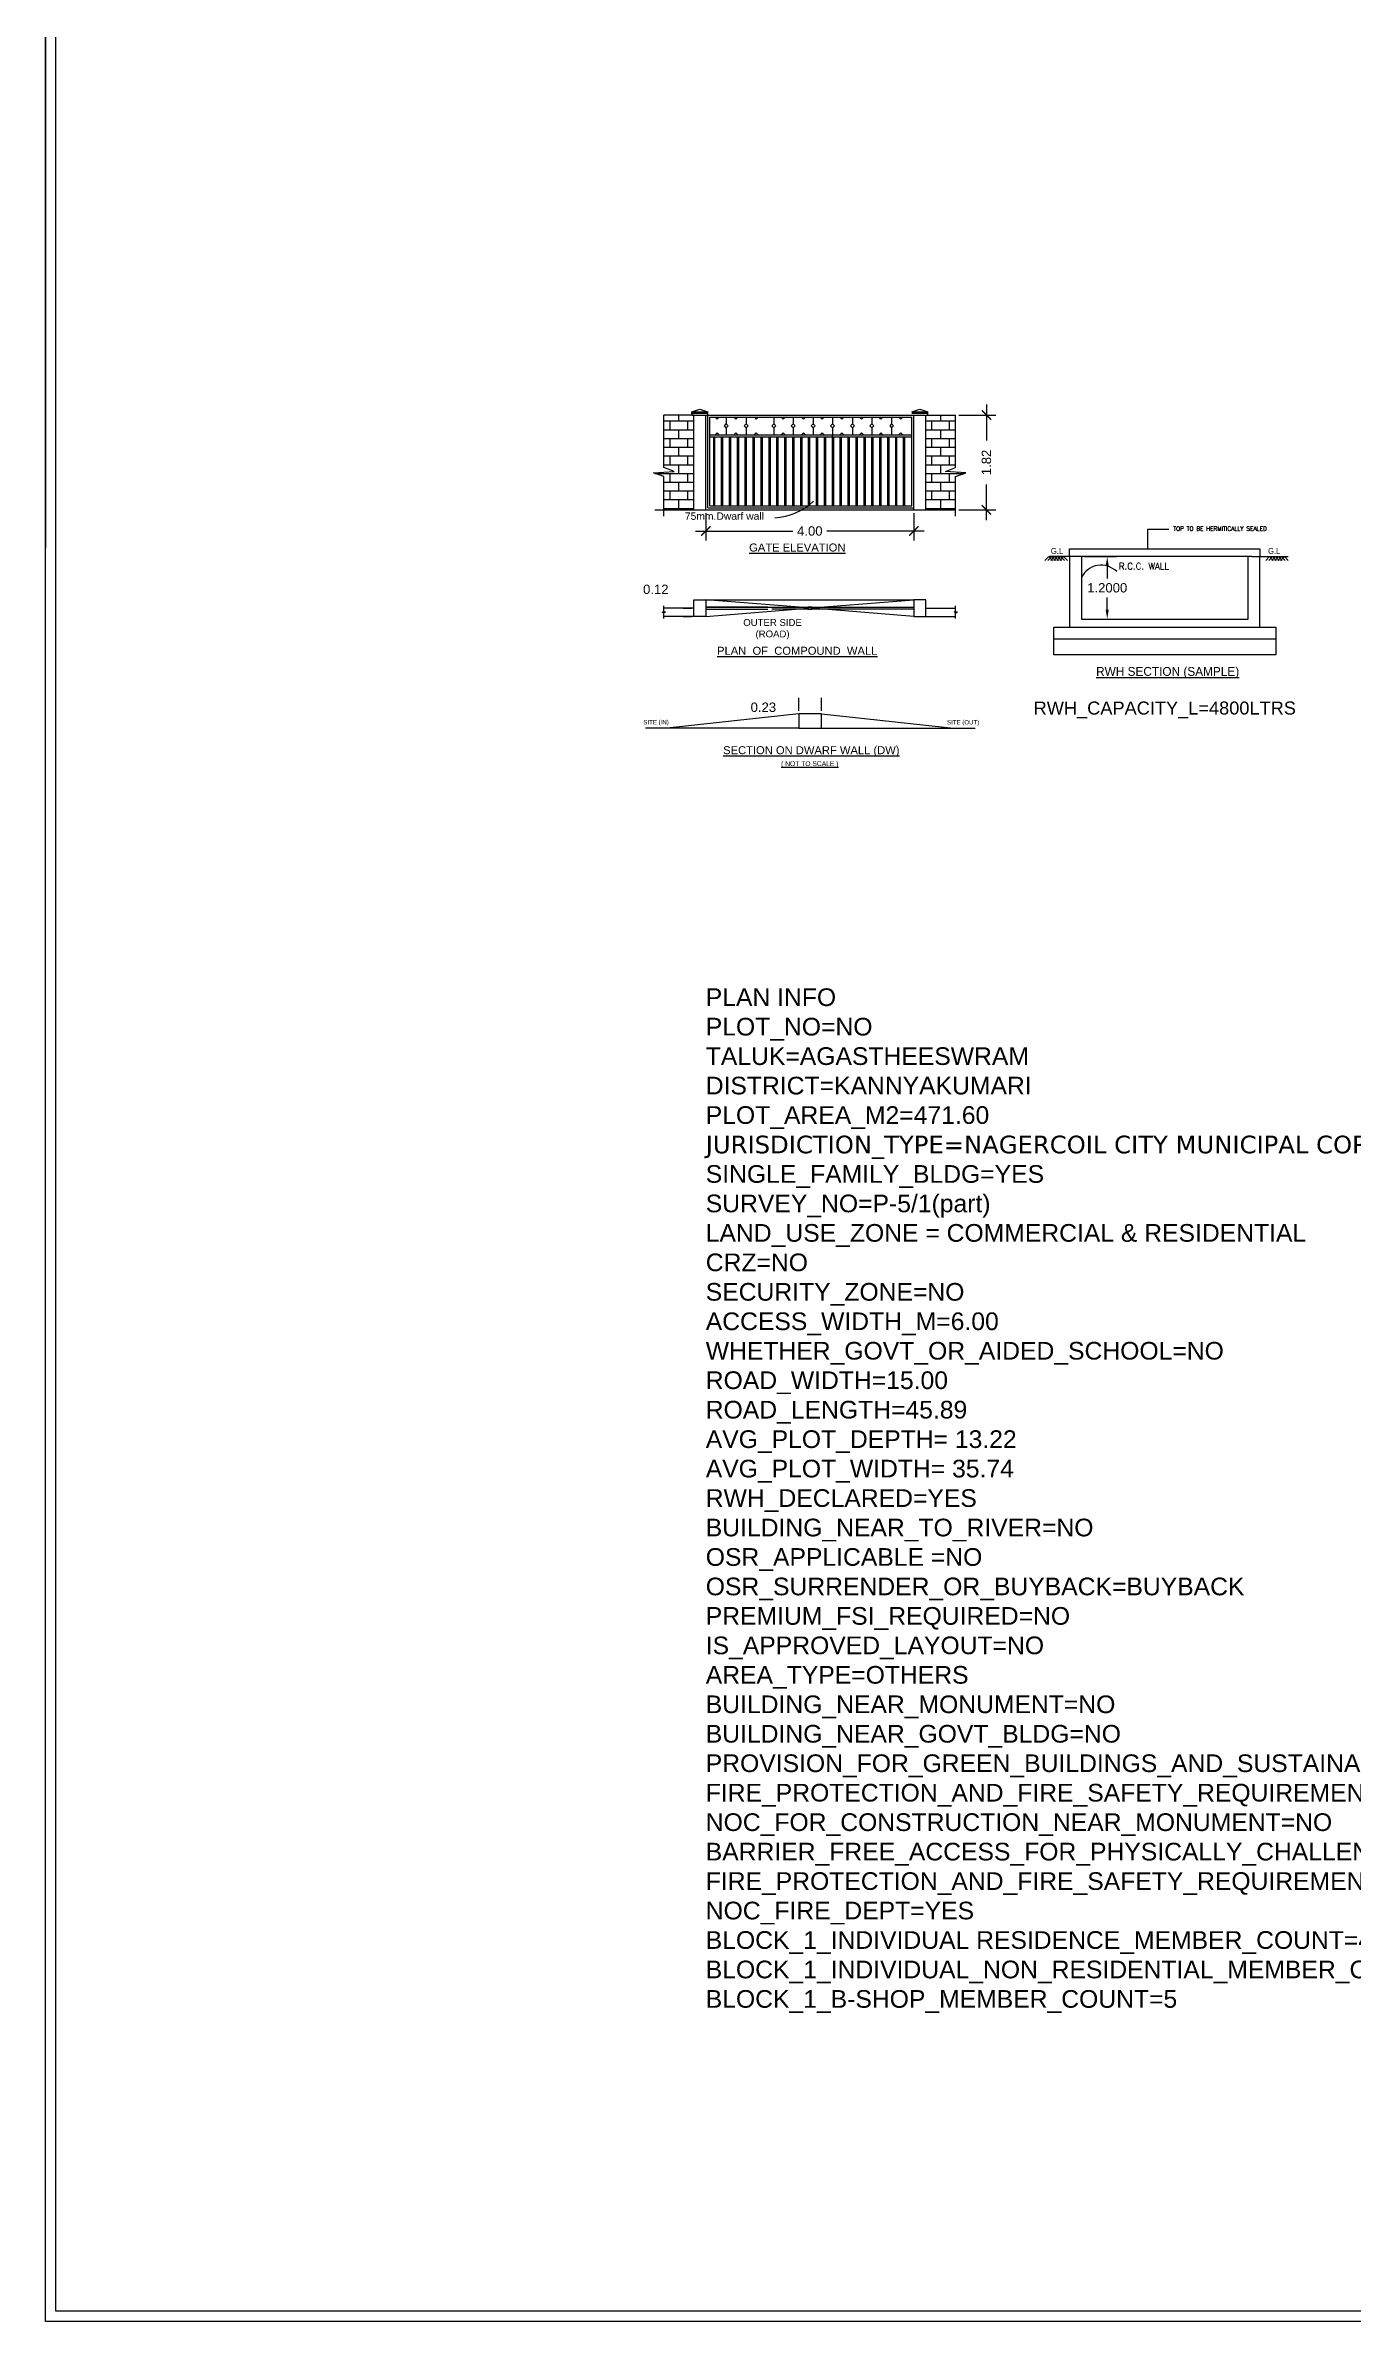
# Model space of a CAD drawing. Header units: metres. Extents: x 5231 to 10794, y 2038 to 4100.
# Drawn here: x 5230.66 to 5255.75, y 2037.87 to 2081.58 of the extents above; entities that cross this region are included whole.
import ezdxf

# ---------------------------------------------------------------- set-up
doc = ezdxf.new("R2010")
doc.units = ezdxf.units.M
for name, color, linetype in [('MAIN_GATE', 57, 'Continuous'), ('PLAN_INFO', 7, 'Continuous'), ('RWH', 7, 'Continuous')]:
    doc.layers.add(name, color=color, linetype=linetype)
doc.styles.get("Standard").update_dxf_attribs({"font": 'arial.ttf'})
doc.styles.add('T', font='ROMI____.pfb', dxfattribs={"width": 1.2, "height": 24})
doc.styles.add('T1', font='ROMANS.shx', dxfattribs={"width": 0.96, "height": 4})
doc.styles.add('UATEXT', font='GOTHIC.TTF')
doc.dimstyles.get("Standard").update_dxf_attribs({"dimtxt": 0.18, "dimasz": 0.18, "dimexe": 0.18, "dimexo": 0.0625, "dimgap": 0.09, "dimtad": 0, "dimtih": 1, "dimtoh": 1, "dimdec": 4, "dimzin": 0, "dimdsep": 46, "dimtxsty": 'Standard', "dimcen": 0.09, "dimsd1": 1, "dimsd2": 1, "dimadec": 0, "dimazin": 0, "dimtfac": 1, "dimtdec": 4, "dimtofl": 0, "dimtmove": 0, "dimatfit": 3, "dimfxl": 0, "dimtolj": 1, "dimtzin": 0, "dimarcsym": 0})
doc.dimstyles.new('STANDARD$0', dxfattribs={"dimtxt": 0.25, "dimasz": 0.18, "dimexe": 0.15, "dimexo": 0.15, "dimgap": 0.1, "dimtad": 0, "dimzin": 0, "dimdsep": 46, "dimtxsty": 'Standard', "dimblk": 'OBLIQUE', "dimcen": 0.0625, "dimdle": 0.02, "dimadec": 0, "dimazin": 0, "dimtfac": 1, "dimtix": 1, "dimtofl": 0, "dimtmove": 2, "dimatfit": 3, "dimldrblk": 'OBLIQUE', "dimfxl": 0, "dimtolj": 1, "dimtzin": 0, "dimarcsym": 0})

# ---------------------------------------------------------------- blocks, each defined once
blk = doc.blocks.new('*D8')
at = {"layer": 'Defpoints', "color": 0}
for p in [(5250.553, 2071.767), (5251.046, 2071.767), (5250.553, 2070.567)]:
    blk.add_point(p, dxfattribs=at)
at = {"layer": 'RWH', "color": 0, "lineweight": -2}
for p, q in [((5250.616, 2071.767), (5251.226, 2071.767)), ((5251.046, 2071.587), (5251.046, 2071.349)), ((5251.046, 2070.747), (5251.046, 2070.985)), ((5250.616, 2070.567), (5251.226, 2070.567))]:
    blk.add_line(p, q, dxfattribs=at)
at = {"layer": 'RWH', "color": 0}
for points in [[(5251.016, 2071.587), (5251.076, 2071.587), (5251.046, 2071.767)], [(5251.016, 2070.747), (5251.076, 2070.747), (5251.046, 2070.567)]]:
    blk.add_solid(points, dxfattribs=at)
at = {"layer": 'RWH', "color": 0, "lineweight": 30, "insert": (5251.046, 2071.167), "char_height": 0.18, "attachment_point": 5}
blk.add_mtext('\\A1;1.2000', dxfattribs=at)
blk = doc.blocks.new('*D9')
at = {"color": 0, "lineweight": -2}
for p, q in [((5242.906, 2070.778), (5243.062, 2070.778)), ((5242.906, 2070.619), (5243.062, 2070.619))]:
    blk.add_line(p, q, dxfattribs=at)
at = {"layer": 'Defpoints', "color": 0}
for p in [(5242.843, 2070.778), (5242.843, 2070.619), (5242.882, 2070.619)]:
    blk.add_point(p, dxfattribs=at)
at = {"color": 0, "lineweight": 30, "insert": (5242.379, 2071.138), "char_height": 0.18, "attachment_point": 5}
blk.add_mtext('\\A1;0.12', dxfattribs=at)
blk = doc.blocks.new('*D10')
at = {"color": 0, "lineweight": -2}
for p, q in [((5245.128, 2068.807), (5245.128, 2069.053)), ((5245.563, 2068.807), (5245.563, 2069.053))]:
    blk.add_line(p, q, dxfattribs=at)
at = {"layer": 'Defpoints', "color": 0}
for p in [(5245.128, 2068.744), (5245.563, 2068.873), (5245.563, 2068.744)]:
    blk.add_point(p, dxfattribs=at)
at = {"color": 0, "lineweight": 30, "insert": (5244.444, 2068.873), "char_height": 0.18, "attachment_point": 5}
blk.add_mtext('\\A1;0.23', dxfattribs=at)
blk = doc.blocks.new('_ArchTick')
at = {"color": 0, "linetype": 'ByBlock', "const_width": 0.15}
blk.add_lwpolyline([(-0.5, -0.5), (0.5, 0.5)], dxfattribs=at)
blk = doc.blocks.new('*D15')
at = {"layer": 'Defpoints', "color": 0}
for p in [(5243.338, 2072.666), (5247.334, 2072.666), (5247.334, 2072.259)]:
    blk.add_point(p, dxfattribs=at)
at = {"layer": 'MAIN_GATE', "color": 0, "lineweight": -2}
for p, q in [((5243.338, 2072.604), (5243.338, 2072.079)), ((5247.334, 2072.604), (5247.334, 2072.079))]:
    blk.add_line(p, q, dxfattribs=at)
at = {"layer": 'MAIN_GATE', "color": 0}
for p, q in [((5243.138, 2072.259), (5245.009, 2072.259)), ((5247.534, 2072.259), (5245.663, 2072.259))]:
    blk.add_line(p, q, dxfattribs=at)
at = {"layer": 'MAIN_GATE', "color": 0, "xscale": 0.18, "yscale": 0.18, "zscale": 0.18, "rotation": 180}
blk.add_blockref('_ArchTick', (5243.338, 2072.259), dxfattribs=at)
at = {"layer": 'MAIN_GATE', "color": 0, "xscale": 0.18, "yscale": 0.18, "zscale": 0.18}
blk.add_blockref('_ArchTick', (5247.334, 2072.259), dxfattribs=at)
at = {"layer": 'MAIN_GATE', "color": 0, "lineweight": 30, "insert": (5245.336, 2072.259), "char_height": 0.18, "attachment_point": 5}
blk.add_mtext('\\A1;4.00', dxfattribs=at)
blk = doc.blocks.new('*D11')
at = {"layer": 'Defpoints', "color": 0}
for p in [(5248.136, 2074.486), (5248.727, 2074.486), (5248.136, 2072.666)]:
    blk.add_point(p, dxfattribs=at)
at = {"layer": 'MAIN_GATE', "color": 0, "lineweight": -2}
for p, q in [((5248.199, 2074.486), (5248.907, 2074.486)), ((5248.199, 2072.666), (5248.907, 2072.666))]:
    blk.add_line(p, q, dxfattribs=at)
at = {"layer": 'MAIN_GATE', "color": 0}
for p, q in [((5248.727, 2074.686), (5248.727, 2074)), ((5248.727, 2072.466), (5248.727, 2073.152))]:
    blk.add_line(p, q, dxfattribs=at)
at = {"layer": 'MAIN_GATE', "color": 0, "xscale": 0.18, "yscale": 0.18, "zscale": 0.18}
for p, rotation in [((5248.727, 2074.486), 90), ((5248.727, 2072.666), 270)]:
    blk.add_blockref('_ArchTick', p, dxfattribs=dict(at, rotation=rotation))
at = {"layer": 'MAIN_GATE', "color": 0, "lineweight": 30, "insert": (5248.727, 2073.576), "char_height": 0.18, "attachment_point": 5, "rotation": 90}
blk.add_mtext('\\A1;1.82', dxfattribs=at)

msp = doc.modelspace()

# ---------------------------------------------------------------- hatches: boundary and pattern name
at = {"lineweight": 30}
h = msp.add_hatch(dxfattribs=at)
h.set_pattern_fill('AR-B816', color=256, scale=0.020994, style=0)
h.set_pattern_definition([(180, (4698.81458, 3085.63478), (0, 0.1679558), []), (90, (4698.81458, 3085.63478), (0.1679558, 0.1679558), [0.1679558, -0.1679558])])
h.paths.add_polyline_path([(5243.10998, 2072.66626), (5242.53595, 2072.66626), (5242.53595, 2073.30737), (5242.33738, 2073.37402), (5242.73332, 2073.40018), (5242.53595, 2073.47719), (5242.53595, 2074.48579), (5243.10998, 2074.48579)])
h = msp.add_hatch(dxfattribs=at)
h.set_pattern_fill('AR-B816', color=256, scale=0.020994, style=0)
h.set_pattern_definition([(0, (5791.85737, 3085.63478), (0, 0.1679558), []), (90, (5791.85737, 3085.63478), (-0.1679558, 0.1679558), [0.1679558, -0.1679558])])
h.paths.add_polyline_path([(5247.56197, 2072.66626), (5248.136, 2072.66626), (5248.136, 2073.30737), (5248.33457, 2073.37402), (5247.93863, 2073.40018), (5248.136, 2073.47719), (5248.136, 2074.48579), (5247.56197, 2074.48579)])

# ---------------------------------------------------------------- linework, layer by layer
at = {"lineweight": 30, "ltscale": 0.006}
for p, q in [((5243.10998, 2074.48579), (5242.53595, 2074.48579)), ((5243.07199, 2074.54911), (5243.22395, 2074.59976)), ((5243.07199, 2074.54911), (5243.3759, 2074.54911)), ((5243.07199, 2074.48579), (5243.07199, 2074.54911)), ((5243.07199, 2074.52378), (5243.3759, 2074.52378)), ((5243.07199, 2074.48579), (5243.3759, 2074.48579)), ((5243.10998, 2072.66626), (5243.10998, 2074.48579)), ((5243.22395, 2074.59976), (5243.3759, 2074.54911)), ((5243.33791, 2072.66626), (5243.33791, 2074.48579)), ((5243.3759, 2074.48579), (5243.3759, 2074.54911)), ((5243.3759, 2074.48579), (5244.48962, 2074.48579)), ((5243.3759, 2072.70424), (5243.3759, 2074.48579)), ((5243.41389, 2074.4478), (5244.48962, 2074.4478)), ((5243.41389, 2072.74223), (5243.41389, 2074.4478)), ((5243.51898, 2074.4478), (5243.55697, 2074.40982)), ((5243.55697, 2074.40982), (5243.59496, 2074.4478)), ((5243.69497, 2074.27686), (5243.73295, 2074.31485)), ((5243.73295, 2074.4478), (5243.73295, 2074.31485)), ((5243.73295, 2074.31485), (5243.77094, 2074.27686)), ((5243.88015, 2074.4478), (5243.91813, 2074.40982)), ((5243.91813, 2074.40982), (5243.95612, 2074.4478)), ((5244.07602, 2074.27686), (5244.11668, 2074.31485)), ((5244.114, 2074.4478), (5244.114, 2074.31235)), ((5244.11668, 2074.31485), (5244.15199, 2074.27686)), ((5244.27089, 2074.4478), (5244.30888, 2074.40982)), ((5244.30888, 2074.40982), (5244.34687, 2074.4478)), ((5244.48962, 2074.48579), (5247.29605, 2074.48579)), ((5244.48962, 2074.4478), (5247.29605, 2074.4478)), ((5244.64483, 2074.31485), (5244.60684, 2074.27686)), ((5244.64483, 2074.4478), (5244.64483, 2074.31485)), ((5244.68282, 2074.27686), (5244.64483, 2074.31485)), ((5244.82307, 2074.40982), (5244.78508, 2074.4478)), ((5244.86106, 2074.4478), (5244.82307, 2074.40982)), ((5245.01527, 2074.31485), (5244.97996, 2074.27686)), ((5245.05593, 2074.27686), (5245.01527, 2074.31485)), ((5245.01795, 2074.4478), (5245.01795, 2074.31235)), ((5245.21382, 2074.40982), (5245.17583, 2074.4478)), ((5245.2518, 2074.4478), (5245.21382, 2074.40982)), ((5245.399, 2074.31485), (5245.36101, 2074.27686)), ((5245.399, 2074.4478), (5245.399, 2074.31485)), ((5245.43698, 2074.27686), (5245.399, 2074.31485)), ((5245.57498, 2074.40982), (5245.53699, 2074.4478)), ((5245.61297, 2074.4478), (5245.57498, 2074.40982)), ((5245.76944, 2074.31485), (5245.73412, 2074.27686)), ((5245.8101, 2074.27686), (5245.76944, 2074.31485)), ((5245.77211, 2074.4478), (5245.77211, 2074.31235)), ((5245.94809, 2074.40982), (5245.9101, 2074.4478)), ((5245.98608, 2074.4478), (5245.94809, 2074.40982)), ((5246.15316, 2074.31485), (5246.11517, 2074.27686)), ((5246.15316, 2074.4478), (5246.15316, 2074.31485)), ((5246.19115, 2074.27686), (5246.15316, 2074.31485)), ((5246.32914, 2074.40982), (5246.29115, 2074.4478)), ((5246.36713, 2074.4478), (5246.32914, 2074.40982)), ((5246.5236, 2074.31485), (5246.48828, 2074.27686)), ((5246.56426, 2074.27686), (5246.5236, 2074.31485)), ((5246.52627, 2074.4478), (5246.52627, 2074.31235)), ((5246.70225, 2074.40982), (5246.66426, 2074.4478)), ((5246.74024, 2074.4478), (5246.70225, 2074.40982)), ((5246.90732, 2074.31485), (5246.86933, 2074.27686)), ((5246.90732, 2074.4478), (5246.90732, 2074.31485)), ((5246.94531, 2074.27686), (5246.90732, 2074.31485)), ((5247.0833, 2074.40982), (5247.04531, 2074.4478)), ((5247.12129, 2074.4478), (5247.0833, 2074.40982)), ((5247.29605, 2074.54911), (5247.448, 2074.59976)), ((5247.29605, 2074.54911), (5247.59996, 2074.54911)), ((5247.29605, 2074.52378), (5247.59996, 2074.52378)), ((5247.29605, 2074.48579), (5247.59996, 2074.48579)), ((5247.29605, 2072.74223), (5247.29605, 2074.4478)), ((5247.33404, 2072.70424), (5247.33404, 2074.48579)), ((5247.33404, 2072.66626), (5247.33404, 2074.48579)), ((5247.448, 2074.59976), (5247.59996, 2074.54911)), ((5247.56197, 2072.66626), (5247.56197, 2074.48579)), ((5247.56197, 2074.48579), (5248.136, 2074.48579)), ((5247.59996, 2074.48579), (5247.59996, 2074.54911)), ((5243.41389, 2074.10591), (5244.48962, 2074.10591)), ((5243.41389, 2074.06792), (5244.48962, 2074.06792)), ((5243.48987, 2072.74223), (5243.48987, 2074.06792)), ((5243.51519, 2072.74223), (5243.51519, 2074.06792)), ((5243.51898, 2074.10591), (5243.55697, 2074.1439)), ((5243.55697, 2074.1439), (5243.59496, 2074.10591)), ((5243.64182, 2072.74223), (5243.64182, 2074.06792)), ((5243.66715, 2072.74223), (5243.66715, 2074.06792)), ((5243.73295, 2074.23887), (5243.69497, 2074.27686)), ((5243.77094, 2074.27686), (5243.73295, 2074.23887)), ((5243.73295, 2074.23887), (5243.73295, 2074.10591)), ((5243.79377, 2072.74223), (5243.79377, 2074.06792)), ((5243.8191, 2072.74223), (5243.8191, 2074.06792)), ((5243.88015, 2074.10591), (5243.91813, 2074.1439)), ((5243.91813, 2074.1439), (5243.95612, 2074.10591)), ((5243.94573, 2072.74223), (5243.94573, 2074.06792)), ((5243.97105, 2072.74223), (5243.97105, 2074.06792)), ((5244.114, 2074.23887), (5244.07602, 2074.27686)), ((5244.09768, 2072.74223), (5244.09768, 2074.06792)), ((5244.15199, 2074.27686), (5244.114, 2074.23887)), ((5244.114, 2074.23887), (5244.114, 2074.10591)), ((5244.12301, 2072.74223), (5244.12301, 2074.06792)), ((5244.24963, 2072.74223), (5244.24963, 2074.06792)), ((5244.27089, 2074.10591), (5244.30888, 2074.1439)), ((5244.27496, 2072.74223), (5244.27496, 2074.06792)), ((5244.27496, 2074.06792), (5247.29605, 2074.06792)), ((5244.30888, 2074.1439), (5244.34687, 2074.10591)), ((5244.40159, 2072.74223), (5244.40159, 2074.06792)), ((5244.42691, 2072.74223), (5244.42691, 2074.06792)), ((5244.48962, 2074.10591), (5247.29605, 2074.10591)), ((5244.55308, 2072.74223), (5244.55308, 2074.06792)), ((5244.57841, 2072.74223), (5244.57841, 2074.06792)), ((5244.60684, 2074.27686), (5244.64483, 2074.23887)), ((5244.64483, 2074.23887), (5244.68282, 2074.27686)), ((5244.64483, 2074.23887), (5244.64483, 2074.10591)), ((5244.70504, 2072.74223), (5244.70504, 2074.06792)), ((5244.73036, 2072.74223), (5244.73036, 2074.06792)), ((5244.82307, 2074.1439), (5244.78508, 2074.10591)), ((5244.86106, 2074.10591), (5244.82307, 2074.1439)), ((5244.85699, 2072.74223), (5244.85699, 2074.06792)), ((5244.88232, 2072.74223), (5244.88232, 2074.06792)), ((5244.97996, 2074.27686), (5245.01795, 2074.23887)), ((5245.00894, 2072.74223), (5245.00894, 2074.06792)), ((5245.01795, 2074.23887), (5245.05593, 2074.27686)), ((5245.01795, 2074.23887), (5245.01795, 2074.10591)), ((5245.03427, 2072.74223), (5245.03427, 2074.06792)), ((5245.1609, 2072.74223), (5245.1609, 2074.06792)), ((5245.21382, 2074.1439), (5245.17583, 2074.10591)), ((5245.18622, 2072.74223), (5245.18622, 2074.06792)), ((5245.2518, 2074.10591), (5245.21382, 2074.1439)), ((5245.31285, 2072.74223), (5245.31285, 2074.06792)), ((5245.33818, 2072.74223), (5245.33818, 2074.06792)), ((5245.36101, 2074.27686), (5245.399, 2074.23887)), ((5245.399, 2074.23887), (5245.43698, 2074.27686)), ((5245.399, 2074.23887), (5245.399, 2074.10591)), ((5245.4648, 2072.74223), (5245.4648, 2074.06792)), ((5245.49013, 2072.74223), (5245.49013, 2074.06792)), ((5245.57498, 2074.1439), (5245.53699, 2074.10591)), ((5245.61297, 2074.10591), (5245.57498, 2074.1439)), ((5245.61676, 2072.74223), (5245.61676, 2074.06792)), ((5245.64208, 2072.74223), (5245.64208, 2074.06792)), ((5245.73412, 2074.27686), (5245.77211, 2074.23887)), ((5245.76871, 2072.74223), (5245.76871, 2074.10591)), ((5245.77211, 2074.23887), (5245.8101, 2074.27686)), ((5245.77211, 2074.23887), (5245.77211, 2074.10591)), ((5245.79404, 2072.74223), (5245.79404, 2074.06792)), ((5245.94809, 2074.1439), (5245.9101, 2074.10591)), ((5245.92067, 2072.74223), (5245.92067, 2074.06792)), ((5245.94599, 2072.74223), (5245.94599, 2074.06792)), ((5245.98608, 2074.10591), (5245.94809, 2074.1439)), ((5246.07262, 2072.74223), (5246.07262, 2074.06792)), ((5246.09794, 2072.74223), (5246.09794, 2074.06792)), ((5246.11517, 2074.27686), (5246.15316, 2074.23887)), ((5246.15316, 2074.23887), (5246.19115, 2074.27686)), ((5246.15316, 2074.23887), (5246.15316, 2074.10591)), ((5246.22457, 2072.74223), (5246.22457, 2074.06792)), ((5246.2499, 2072.74223), (5246.2499, 2074.06792)), ((5246.32914, 2074.1439), (5246.29115, 2074.10591)), ((5246.36713, 2074.10591), (5246.32914, 2074.1439)), ((5246.37653, 2072.74223), (5246.37653, 2074.06792)), ((5246.40185, 2072.74223), (5246.40185, 2074.06792)), ((5246.48828, 2074.27686), (5246.52627, 2074.23887)), ((5246.52627, 2074.23887), (5246.56426, 2074.27686)), ((5246.52627, 2074.23887), (5246.52627, 2074.10591)), ((5246.52848, 2072.74223), (5246.52848, 2074.06792)), ((5246.55381, 2072.74223), (5246.55381, 2074.06792)), ((5246.70225, 2074.1439), (5246.66426, 2074.10591)), ((5246.68043, 2072.74223), (5246.68043, 2074.06792)), ((5246.74024, 2074.10591), (5246.70225, 2074.1439)), ((5246.70576, 2072.74223), (5246.70576, 2074.06792)), ((5246.83239, 2072.74223), (5246.83239, 2074.06792)), ((5246.85771, 2072.74223), (5246.85771, 2074.06792)), ((5246.86933, 2074.27686), (5246.90732, 2074.23887)), ((5246.90732, 2074.23887), (5246.94531, 2074.27686)), ((5246.90732, 2074.23887), (5246.90732, 2074.10591)), ((5246.98434, 2072.74223), (5246.98434, 2074.06792)), ((5247.00967, 2072.74223), (5247.00967, 2074.06792)), ((5247.0833, 2074.1439), (5247.04531, 2074.10591)), ((5247.12129, 2074.10591), (5247.0833, 2074.1439)), ((5247.13629, 2072.74223), (5247.13629, 2074.06792)), ((5247.16162, 2072.74223), (5247.16162, 2074.06792)), ((5242.36117, 2072.66626), (5244.48962, 2072.66626)), ((5243.3759, 2072.70424), (5244.48962, 2072.70424)), ((5243.41389, 2072.74223), (5244.48962, 2072.74223)), ((5244.48962, 2072.74223), (5247.29605, 2072.74223)), ((5244.48962, 2072.70424), (5247.33404, 2072.70424)), ((5244.48962, 2072.66626), (5248.136, 2072.66626))]:
    msp.add_line(p, q, dxfattribs=at)
at = {"lineweight": 30}
for p, q in [((5251.8259, 2072.29582), (5252.22822, 2072.29582)), ((5251.8259, 2071.91696), (5251.8259, 2072.29582)), ((5249.85023, 2071.69214), (5249.9226, 2071.76828)), ((5249.90733, 2071.69214), (5249.97971, 2071.76828)), ((5249.99498, 2071.69214), (5249.9226, 2071.76828)), ((5250.47712, 2071.76687), (5249.93978, 2071.76687)), ((5249.96444, 2071.69214), (5250.03681, 2071.76828)), ((5250.05208, 2071.69214), (5249.97971, 2071.76828)), ((5250.02154, 2071.69214), (5250.09391, 2071.76828)), ((5250.10918, 2071.69214), (5250.03681, 2071.76828)), ((5250.07864, 2071.69214), (5250.15101, 2071.76828)), ((5250.16628, 2071.69214), (5250.09391, 2071.76828)), ((5250.13574, 2071.69214), (5250.20811, 2071.76828)), ((5250.22338, 2071.69214), (5250.15101, 2071.76828)), ((5250.28049, 2071.69214), (5250.20811, 2071.76828)), ((5250.32485, 2071.76687), (5250.32485, 2071.91914)), ((5250.32485, 2071.91914), (5253.74953, 2071.91914)), ((5250.32485, 2071.76687), (5250.32485, 2070.56687)), ((5253.82566, 2071.76687), (5250.47712, 2071.76687)), ((5250.55326, 2071.76687), (5250.55326, 2070.56687)), ((5253.74953, 2071.91914), (5253.97794, 2071.91914)), ((5253.74953, 2070.56687), (5253.74953, 2071.76687)), ((5253.82566, 2071.76687), (5254.51828, 2071.76687)), ((5253.97794, 2071.91914), (5253.97794, 2071.76687)), ((5253.97794, 2070.4146), (5253.97794, 2071.76687)), ((5254.09051, 2071.69214), (5254.16288, 2071.76828)), ((5254.14761, 2071.69214), (5254.21998, 2071.76828)), ((5254.23525, 2071.69214), (5254.16288, 2071.76828)), ((5254.20471, 2071.69214), (5254.27709, 2071.76828)), ((5254.29236, 2071.69214), (5254.21998, 2071.76828)), ((5254.26182, 2071.69214), (5254.33419, 2071.76828)), ((5254.34946, 2071.69214), (5254.27709, 2071.76828)), ((5254.31892, 2071.69214), (5254.39129, 2071.76828)), ((5254.40656, 2071.69214), (5254.33419, 2071.76828)), ((5254.37602, 2071.69214), (5254.44839, 2071.76828)), ((5254.46366, 2071.69214), (5254.39129, 2071.76828)), ((5254.52076, 2071.69214), (5254.44839, 2071.76828)), ((5243.33791, 2070.93583), (5243.33791, 2070.75927)), ((5245.29876, 2070.78057), (5243.33791, 2070.93583)), ((5245.37487, 2070.78071), (5247.33404, 2070.93583)), ((5243.10998, 2070.77763), (5242.53595, 2070.77763)), ((5243.10998, 2070.61943), (5242.53595, 2070.61943)), ((5244.52792, 2070.79598), (5243.33791, 2070.79598)), ((5243.33791, 2070.79598), (5247.33404, 2070.79598)), ((5243.33791, 2070.61943), (5245.29876, 2070.77468)), ((5243.33791, 2070.75927), (5244.52792, 2070.75927)), ((5247.33404, 2070.75927), (5244.60403, 2070.75927)), ((5245.29876, 2070.75927), (5245.29876, 2070.79598)), ((5245.29876, 2070.75927), (5245.29876, 2070.79598)), ((5245.37487, 2070.75927), (5245.37487, 2070.79598)), ((5247.33404, 2070.61943), (5245.37487, 2070.77455)), ((5247.56197, 2070.77763), (5248.136, 2070.77763)), ((5247.56197, 2070.61943), (5248.136, 2070.61943)), ((5250.02031, 2069.88164), (5250.02031, 2070.4146)), ((5250.02031, 2070.4146), (5250.32485, 2070.4146)), ((5250.32485, 2070.56687), (5250.32485, 2070.4146)), ((5250.32485, 2070.4146), (5253.97794, 2070.4146)), ((5250.55326, 2070.56687), (5253.74953, 2070.56687)), ((5253.97794, 2070.4146), (5254.28248, 2070.4146)), ((5254.28248, 2070.4146), (5254.28248, 2069.88164)), ((5250.02031, 2070.18619), (5254.28248, 2070.18619)), ((5254.28248, 2069.88164), (5250.02031, 2069.88164)), ((5245.12799, 2068.74431), (5242.59769, 2068.47094)), ((5245.5626, 2068.74431), (5248.09291, 2068.47094)), ((5245.12799, 2068.47094), (5242.18149, 2068.47094)), ((5245.5626, 2068.47094), (5248.50911, 2068.47094))]:
    msp.add_line(p, q, dxfattribs=at)
msp.add_lwpolyline([(5230.66183, 2128.92859), (5230.66183, 2071.92859)])
at = {"color": 7}
for points in [[(5230.66183, 2128.92859), (5351.90486, 2128.92859), (5351.90486, 2037.86864), (5230.66183, 2037.86864)], [(5230.86183, 2128.72859), (5351.70486, 2128.72859), (5351.70486, 2038.06864), (5230.86183, 2038.06864)]]:
    msp.add_lwpolyline(points, close=True, dxfattribs=at)
at = {"lineweight": 30, "ltscale": 0.006}
for points in [[(5242.53595, 2072.54492), (5242.53595, 2073.30737), (5242.33738, 2073.37402), (5242.73332, 2073.40018), (5242.53595, 2073.47719), (5242.53595, 2074.48579)], [(5248.136, 2072.54492), (5248.136, 2073.30737), (5248.33457, 2073.37402), (5247.93863, 2073.40018), (5248.136, 2073.47719), (5248.136, 2074.48579)]]:
    msp.add_lwpolyline(points, dxfattribs=at)
at = {"lineweight": 30}
for points in [[(5242.53595, 2070.57798), (5242.53595, 2070.68069), (5242.50361, 2070.69717), (5242.56551, 2070.69717), (5242.53595, 2070.71434), (5242.53595, 2070.82474)], [(5248.136, 2070.57798), (5248.136, 2070.68069), (5248.16834, 2070.69717), (5248.10644, 2070.69717), (5248.136, 2070.71434), (5248.136, 2070.82474)]]:
    msp.add_lwpolyline(points, dxfattribs=at)
for points in [[(5243.10998, 2070.93583), (5243.33791, 2070.93583), (5243.33791, 2070.61943), (5243.10998, 2070.61943)], [(5247.33404, 2070.61943), (5247.56197, 2070.61943), (5247.56197, 2070.93583), (5247.33404, 2070.93583)], [(5245.29876, 2070.75927), (5245.37487, 2070.75927), (5245.37487, 2070.79598), (5245.29876, 2070.79598)], [(5245.12799, 2068.47094), (5245.5626, 2068.47094), (5245.5626, 2068.74431), (5245.12799, 2068.74431)]]:
    msp.add_lwpolyline(points, close=True, dxfattribs=at)
at = {"lineweight": 30, "ltscale": 0.006}
msp.add_arc((5244.60589, 2073.67956), 1.1662, 272.763509, 313.408896, dxfattribs=at)
at = {"lineweight": 30}
msp.add_arc((5250.9296, 2071.18352), 0.42035, 44.836453, 153.695818, dxfattribs=at)
at = {"layer": 'MAIN_GATE', "color": 57, "lineweight": 30}
msp.add_lwpolyline([(5243.33791, 2070.93583), (5247.33404, 2070.93583)], dxfattribs=at)

# ---------------------------------------------------------------- texts
at = {"lineweight": 30, "width": 0.96}
for s, height, style, p in [('TOP TO BE HERMITICALLY SEALED', 0.0832741, 'T1', (5252.31423, 2072.26456)), ('G.L', 0.114205, 'T', (5249.96379, 2071.81911)), ('G.L', 0.114205, 'T', (5254.13419, 2071.81911)), ('R.C.C. WALL', 0.1268939, 'T1', (5251.26826, 2071.51874))]:
    msp.add_text(s, height=height, dxfattribs=dict(at, style=style)).set_placement(p)
at = {"lineweight": 30, "style": 'UATEXT'}
msp.add_text('%%URWH SECTION (SAMPLE)', height=0.1695954, dxfattribs=at).set_placement((5250.83284, 2069.47728))
at = {"lineweight": 30, "ltscale": 0.006, "attachment_point": 1}
for s, insert, char_height, width in [('75mm.Dwarf wall', (5242.93683, 2072.61588), 0.141791, 3.5647854), ('{\\LGATE ELEVATION}', (5244.17116, 2072.01885), 0.153666, 5.6196462), ('{\\LPLAN  OF  COMPOUND  WALL}', (5243.5556, 2070.03576), 0.153666, 3.1540231), ('SITE (IN)', (5242.13924, 2068.62794), 0.083978, 3.025991), ('SITE (OUT)', (5247.96989, 2068.62794), 0.083978, 3.025991), ('{\\LSECTION ON DWARF WALL (DW)}', (5243.67173, 2068.12556), 0.153666, 5.6196462)]:
    msp.add_mtext(s, dxfattribs=dict(at, insert=insert, char_height=char_height, width=width))
at = {"lineweight": 30, "ltscale": 0.006, "attachment_point": 5}
for s, insert, char_height in [('OUTER SIDE\\P(ROAD)', (5244.62027, 2070.37217), 0.131744), ('{\\L( NOT TO SCALE )}', (5245.33577, 2067.7765), 0.0921996)]:
    msp.add_mtext(s, dxfattribs=dict(at, insert=insert, char_height=char_height))
at = {"layer": 'PLAN_INFO', "color": 1, "lineweight": 30, "insert": (5243.33786, 2063.4746), "char_height": 0.3394777, "width": 16.628482, "attachment_point": 1}
msp.add_mtext('PLAN INFO\\PPLOT_NO=NO\\PTALUK=AGASTHEESWRAM\\PDISTRICT=KANNYAKUMARI\\PPLOT_AREA_M2=471.60\\P{\\fVerdana|b0|i0|c0|p34;JURISDICTION_TYPE=NAGERCOIL CITY MUNICIPAL CORPORATION\\P}SINGLE_FAMILY_BLDG=YES\\PSURVEY_NO=P-5/1(part)\\PLAND_USE_ZONE = COMMERCIAL & RESIDENTIAL\\PCRZ=NO\\PSECURITY_ZONE=NO\\PACCESS_WIDTH_M=6.00\\PWHETHER_GOVT_OR_AIDED_SCHOOL=NO\\PROAD_WIDTH=15.00\\PROAD_LENGTH=45.89\\PAVG_PLOT_DEPTH= 13.22\\PAVG_PLOT_WIDTH= 35.74\\PRWH_DECLARED=YES\\PBUILDING_NEAR_TO_RIVER=NO\\POSR_APPLICABLE =NO\\POSR_SURRENDER_OR_BUYBACK=BUYBACK\\PPREMIUM_FSI_REQUIRED=NO\\PIS_APPROVED_LAYOUT=NO\\PAREA_TYPE=OTHERS\\PBUILDING_NEAR_MONUMENT=NO\\PBUILDING_NEAR_GOVT_BLDG=NO\\PPROVISION_FOR_GREEN_BUILDINGS_AND_SUSTAINABILITY=NO\\PFIRE_PROTECTION_AND_FIRE_SAFETY_REQUIREMENTS=NO\\PNOC_FOR_CONSTRUCTION_NEAR_MONUMENT=NO\\PBARRIER_FREE_ACCESS_FOR_PHYSICALLY_CHALLENGED_PEOPLE=YES\\PFIRE_PROTECTION_AND_FIRE_SAFETY_REQUIREMENTS=YES\\PNOC_FIRE_DEPT=YES\\PBLOCK_1_INDIVIDUAL RESIDENCE_MEMBER_COUNT=4\\PBLOCK_1_INDIVIDUAL_NON_RESIDENTIAL_MEMBER_COUNT\\PBLOCK_1_B-SHOP_MEMBER_COUNT=5', dxfattribs=at)
at = {"layer": 'RWH', "color": 130, "lineweight": 30, "insert": (5252.15139, 2068.82282), "char_height": 0.25, "attachment_point": 5}
msp.add_mtext_dynamic_manual_height_columns('RWH_CAPACITY_L=4800LTRS', width=9.3695657, gutter_width=0.9, heights=[0], dxfattribs=at)

# ---------------------------------------------------------------- dimensions: what is measured, and where the dimension line sits
at = {"lineweight": 30}
dim = msp.add_linear_dim(base=(5242.88232, 2070.61943), p1=(5242.84315, 2070.77763), p2=(5242.84315, 2070.61943), angle=90, text='0.12', dimstyle='Standard', dxfattribs=at)
dim.commit()
dim.dimension.update_dxf_attribs({"geometry": '*D9', "text_midpoint": (5242.37946, 2071.13763)})
dim = msp.add_linear_dim(base=(5245.5626, 2068.87264), p1=(5245.12799, 2068.74431), p2=(5245.5626, 2068.74431), text='0.23', dimstyle='Standard', dxfattribs=at)
dim.commit()
dim.dimension.update_dxf_attribs({"geometry": '*D10', "text_midpoint": (5244.44421, 2068.87264)})
at = {"layer": 'MAIN_GATE', "color": 1, "lineweight": 30}
dim = msp.add_linear_dim(base=(5248.72734, 2074.48579), p1=(5248.136, 2072.66626), p2=(5248.136, 2074.48579), angle=90, dimstyle='STANDARD$0', override={"dimtxt": 0.18, "dimexe": 0.18, "dimexo": 0.0625, "dimgap": 0.2, "dimdec": 2, "dimblk": 'ArchTick', "dimcen": 0.09, "dimdle": 0.2, "dimtdec": 4, "dimtix": 0, "dimtofl": 1, "dimtmove": 0, "dimldrblk": 'ArchTick', "dimfxl": 1, "dimtfillclr": 256, "dimlwd": 65535, "dimarcsym": 2}, dxfattribs=at)
dim.commit()
dim.dimension.update_dxf_attribs({"geometry": '*D11', "text_midpoint": (5248.72734, 2073.57602)})
at = {"layer": 'MAIN_GATE', "color": 2, "lineweight": 30}
dim = msp.add_linear_dim(base=(5247.33404, 2072.25854), p1=(5243.33791, 2072.66626), p2=(5247.33404, 2072.66626), dimstyle='Standard', override={"dimdec": 2, "dimblk": 'ArchTick', "dimdle": 0.2, "dimsd1": 0, "dimsd2": 0, "dimldrblk": 'ArchTick', "dimtfillclr": 256, "dimlwd": 65535, "dimarcsym": 2}, dxfattribs=at)
dim.commit()
dim.dimension.update_dxf_attribs({"geometry": '*D15', "text_midpoint": (5245.33597, 2072.25854)})
at = {"layer": 'RWH', "color": 130, "lineweight": 30}
dim = msp.add_linear_dim(base=(5251.04558, 2071.76687), p1=(5250.55326, 2070.56687), p2=(5250.55326, 2071.76687), angle=90, dimstyle='Standard', override={"dimscale": 1, "dimsd1": 0, "dimsd2": 0}, dxfattribs=at)
dim.commit()
dim.dimension.update_dxf_attribs({"geometry": '*D8', "text_midpoint": (5251.04558, 2071.16687)})

doc.saveas('drawing.dxf')
